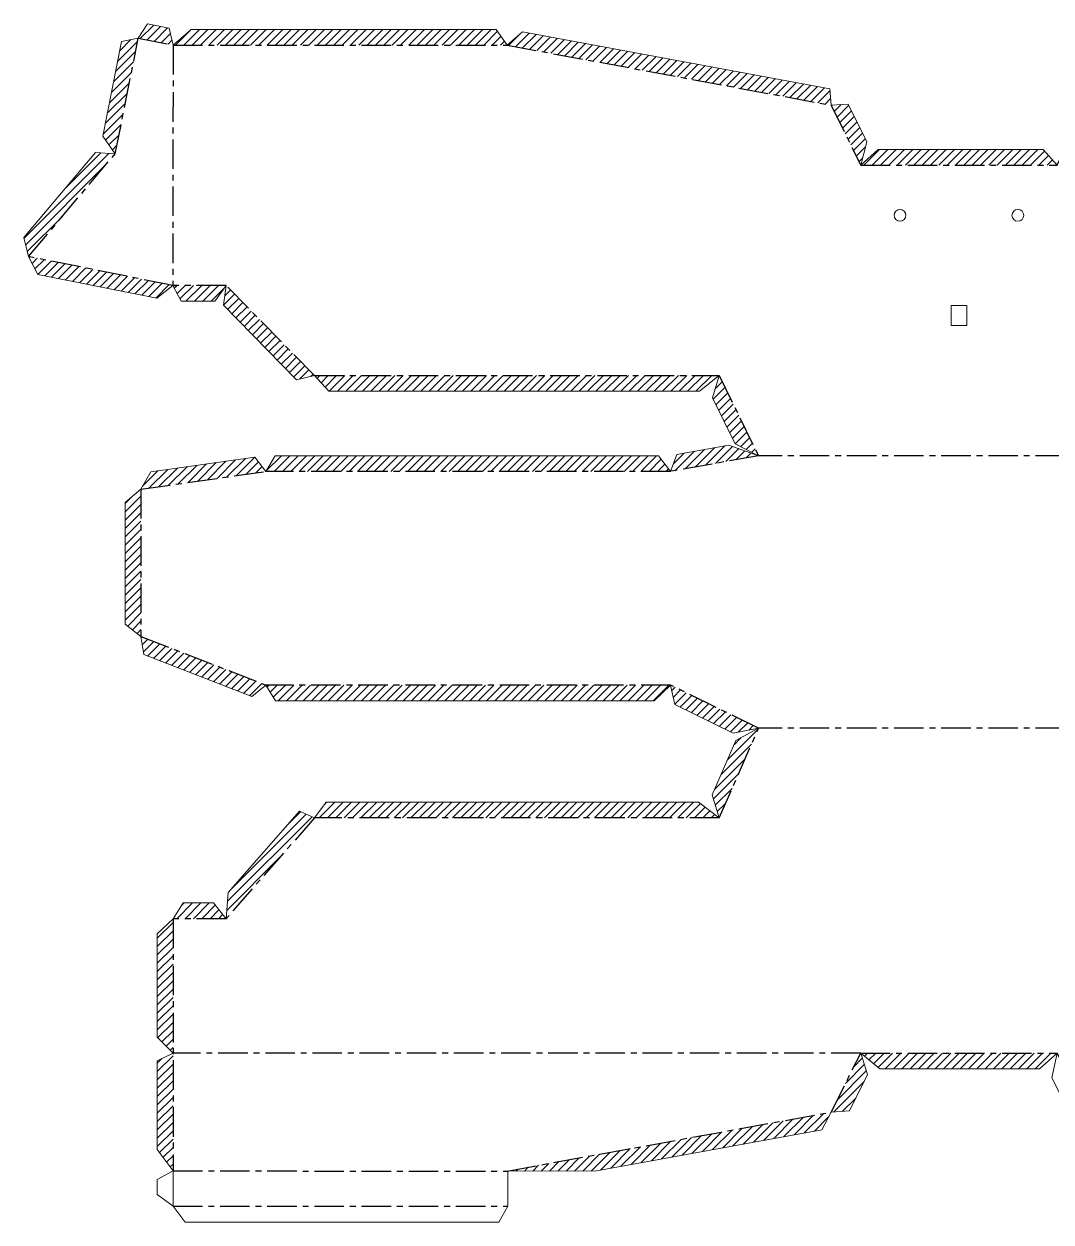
# Model space of a CAD drawing. Units: millimetres at full size, sheet at 1:300. Extents: x -1911260 to 408766, y -45196 to 976532.
# Drawn here: x -91664 to -39390, y 788836 to 849842 of the extents above; entities that cross this region are included whole.
import ezdxf

# ---------------------------------------------------------------- set-up
doc = ezdxf.new("R2010")
doc.units = ezdxf.units.MM
doc.header["$LTSCALE"] = 300
doc.linetypes.add('CHAIN1', pattern=[8, 5, -1, 1, -1])
doc.layers.add('0-4_谷折り', color=2, linetype='CHAIN1')
doc.layers.add('0-7_ハッチ', color=7, linetype='Continuous')
doc.layers.add('0-5_切り取り', color=4, linetype='Continuous', lineweight=5)

msp = doc.modelspace()

# ---------------------------------------------------------------- linework, layer by layer
at = {"layer": '0-4_谷折り'}
for p, q in [((-76878.4, 831935.8), (-56278.4, 831935.8)), ((-85713.4, 826155.8), (-79350.4, 827055.8)), ((-58750.4, 816180.8), (-79350.4, 816180.8)), ((-56278.4, 809416.8), (-54278.4, 813980.8)), ((-49078.4, 797436.3), (-84078.4, 797436.3)), ((-84078.4, 789636.3), (-67032.2, 789636.3))]:
    msp.add_line(p, q, dxfattribs=at)
msp.add_lwpolyline([(-85843.5, 849118.5), (-84078.4, 848765.8), (-84081.3, 836526.4), (-91430.8, 837997.7), (-87019.1, 843234.8)], close=True, dxfattribs=at)
for points in [[(-84078.4, 848765.8), (-67078.4, 848765.8), (-50578.4, 845705.8), (-49078.4, 842645.8)], [(-49078.4, 842645.8), (-39078.4, 842645.8), (-37578.4, 845705.8), (-21078.4, 848765.8)], [(-76878.4, 831935.8), (-81378.4, 836525.8), (-84081.3, 836526.4)], [(-20178.4, 836525.8), (-26928.4, 831935.8), (-31878.4, 831935.8), (-33878.4, 827855.8), (-54278.4, 827855.8)], [(-56278.4, 831935.8), (-54278.4, 827855.8), (-58750.4, 827055.8), (-79350.4, 827055.8)], [(-85713.4, 826155.8), (-85713.4, 818655.8), (-79350.4, 816180.8)], [(-16344.4, 818655.8), (-24456.4, 816180.8), (-29406.4, 816180.8), (-33878.4, 813980.8), (-54278.4, 813980.8), (-58750.4, 816180.8)], [(-56278.4, 809416.8), (-76878.4, 809416.8), (-81378.4, 804282.3), (-84078.4, 804282.3), (-84078.4, 791436.3), (-67078.4, 791433.3), (-50578.4, 794436.3), (-49078.4, 797436.3), (-39078.4, 797436.3), (-37578.4, 794436.3)]]:
    msp.add_lwpolyline(points, dxfattribs=at)
at = {"layer": '0-5_切り取り'}
for p, q in [((-86693.2, 848948.9), (-87655.9, 844131)), ((-87655.9, 844131), (-87019.1, 843234.8)), ((-88017.6, 843291.2), (-91664.1, 838962.5)), ((-87019.1, 843234.8), (-88017.6, 843291.2)), ((-91664.1, 838962.5), (-91430.8, 837997.7)), ((-58750.4, 816180.8), (-58529.6, 815180.6)), ((-58529.6, 815180.6), (-55566.4, 813722.9)), ((-77645.9, 809754.7), (-81271, 805618.6)), ((-77645.9, 809754.7), (-76878.4, 809416.8)), ((-81271, 805618.6), (-81378.4, 804282.3)), ((-84078.4, 797436.3), (-84878.4, 797051.3)), ((-49078.4, 797436.3), (-48731.3, 796341.5)), ((-84878.4, 797051.3), (-84878.4, 792531)), ((-84078.4, 791436.3), (-84878.4, 792531)), ((-84078.4, 789636.3), (-84078.4, 791436.3)), ((-67032.2, 791433.3), (-67032.2, 789636.3))]:
    msp.add_line(p, q, dxfattribs=at)
for points in [[(-86693.2, 848948.9), (-85843.5, 849118.5), (-85380, 849841.7), (-84276.2, 849621.1), (-84078.4, 848765.8), (-83151.3, 849565.8), (-67622.8, 849565.8), (-67078.4, 848765.8), (-66297.4, 849434.6), (-50647.3, 846532.2), (-50578.4, 845705.8), (-49716, 845764.2), (-48769.4, 843833.1), (-49078.4, 842645.8), (-48181.9, 843445.8), (-39790.5, 843445.8)], [(-39790.5, 843445.8), (-39078.4, 842645.8), (-39095.2, 842713.1)], [(-91430.8, 837997.7), (-90963.5, 837088.5), (-84908.5, 835878.6), (-84081.3, 836529.2)], [(-81378.4, 836525.8), (-81956, 835725.9), (-83667.9, 835726.3), (-84081.3, 836529.2)], [(-81378.4, 836525.8), (-81512.2, 835519.5), (-77792.7, 831725.7)], [(-79350.4, 816180.8), (-80065.6, 815600.6), (-85559.6, 817737.6), (-85713.4, 818655.8), (-86513.4, 819283.4), (-86513.4, 825471.4), (-85713.4, 826155.8), (-85207.1, 827035.3), (-79915.6, 827783.8), (-79350.4, 827055.8), (-78875.1, 827855.8), (-59363.2, 827855.8), (-58750.4, 827055.8), (-58438.2, 827924.3), (-55786, 828398.8), (-54278.4, 827855.8), (-55463.7, 828456.4), (-56618.1, 830811.2), (-56278.4, 831935.8), (-57284.2, 831135.8), (-76139.2, 831135.8), (-76878.4, 831935.8), (-77792.7, 831725.7)], [(-58750.4, 816180.8), (-59582.2, 815380.8), (-78865.9, 815380.8), (-79350.4, 816180.8)], [(-76878.4, 809416.8), (-76278.3, 810216.8), (-57331.9, 810216.8), (-56278.4, 809416.8), (-56639.5, 810585.8), (-55427.3, 813352.1), (-54278.4, 813980.8), (-55566.4, 813722.9)], [(-84078.4, 797436.3), (-84878.4, 798247), (-84878.4, 803514), (-84078.4, 804282.3), (-83567.6, 805082.3), (-82022.4, 805082.3), (-81378.4, 804282.3)], [(-49078.4, 797436.3), (-48107.4, 796636.3), (-39970.3, 796636.3), (-39078.4, 797436.3), (-39344.2, 796179.1), (-38474.8, 794440.3), (-37578.4, 794436.3), (-37274.1, 793567.8), (-26490.9, 791607.3)], [(-67032.2, 791441.7), (-62610.5, 791433.3), (-51057.6, 793535.9), (-50578.4, 794436.3), (-49651.4, 794501.3), (-48731.3, 796341.5)], [(-84078.4, 791436.3), (-84878.4, 791008.6), (-84878.4, 790243.8), (-84078.4, 789636.3), (-83453.4, 788836.3), (-67489.2, 788836.3), (-67032.2, 789636.3)]]:
    msp.add_lwpolyline(points, dxfattribs=at)
msp.add_lwpolyline([(-44478.4, 835505.8), (-44478.4, 834485.8), (-43678.4, 834485.8), (-43678.4, 835505.8)], close=True, dxfattribs=at)
for centre in [(-47078.4, 840095.8), (-41078.4, 840095.8)]:
    msp.add_circle(centre, 300, dxfattribs=at)
at = {"layer": '0-7_ハッチ'}
for p, q in [((-85743, 849098.4), (-85063, 849778.4)), ((-85389.4, 849027.7), (-84709.4, 849707.7)), ((-85035.8, 848957.1), (-84355.8, 849637)), ((-84682.2, 848886.4), (-84214.5, 849354.1)), ((-83954.3, 848765.8), (-83173.4, 849546.7)), ((-83530, 848765.8), (-82730, 849565.8)), ((-83105.8, 848765.8), (-82305.8, 849565.8)), ((-82681.5, 848765.8), (-81881.5, 849565.8)), ((-82257.2, 848765.8), (-81457.2, 849565.8)), ((-81833, 848765.8), (-81033, 849565.8)), ((-81408.7, 848765.8), (-80608.7, 849565.8)), ((-80984.4, 848765.8), (-80184.4, 849565.8)), ((-80560.2, 848765.8), (-79760.2, 849565.8)), ((-80135.9, 848765.8), (-79335.9, 849565.8)), ((-79711.6, 848765.8), (-78911.6, 849565.8)), ((-79287.4, 848765.8), (-78487.4, 849565.8)), ((-78863.1, 848765.8), (-78063.1, 849565.8)), ((-78438.9, 848765.8), (-77638.9, 849565.8)), ((-78014.6, 848765.8), (-77214.6, 849565.8)), ((-77590.3, 848765.8), (-76790.3, 849565.8)), ((-77166.1, 848765.8), (-76366.1, 849565.8)), ((-76741.8, 848765.8), (-75941.8, 849565.8)), ((-76317.5, 848765.8), (-75517.5, 849565.8)), ((-75893.3, 848765.8), (-75093.3, 849565.8)), ((-75469, 848765.8), (-74669, 849565.8)), ((-75044.7, 848765.8), (-74244.7, 849565.8)), ((-74620.5, 848765.8), (-73820.5, 849565.8)), ((-74196.2, 848765.8), (-73396.2, 849565.8)), ((-73772, 848765.8), (-72972, 849565.8)), ((-73347.7, 848765.8), (-72547.7, 849565.8)), ((-72923.4, 848765.8), (-72123.4, 849565.8)), ((-72499.2, 848765.8), (-71699.2, 849565.8)), ((-72074.9, 848765.8), (-71274.9, 849565.8)), ((-71650.6, 848765.8), (-70850.6, 849565.8)), ((-71226.4, 848765.8), (-70426.4, 849565.8)), ((-70802.1, 848765.8), (-70002.1, 849565.8)), ((-70377.8, 848765.8), (-69577.8, 849565.8)), ((-69953.6, 848765.8), (-69153.6, 849565.8)), ((-69529.3, 848765.8), (-68729.3, 849565.8)), ((-69105, 848765.8), (-68305, 849565.8)), ((-68680.8, 848765.8), (-67880.8, 849565.8)), ((-68256.5, 848765.8), (-67555.5, 849466.8)), ((-67832.3, 848765.8), (-67383.7, 849214.4)), ((-66998.5, 848751), (-66419.5, 849330)), ((-66640.6, 848684.6), (-65954.3, 849371)), ((-66282.7, 848618.2), (-65596.4, 849304.6)), ((-65924.9, 848551.9), (-65238.5, 849238.2)), ((-86893.1, 847948.3), (-85873.6, 848967.8)), ((-86787.2, 848478.5), (-86222.9, 849042.7)), ((-84328.6, 848815.8), (-84134.8, 849009.6)), ((-67408, 848765.8), (-67211.8, 848961.9)), ((-65567, 848485.5), (-64880.6, 849171.8)), ((-65209.1, 848419.1), (-64522.7, 849105.5)), ((-64851.2, 848352.7), (-64164.8, 849039.1)), ((-64493.3, 848286.4), (-63806.9, 848972.7)), ((-64135.4, 848220), (-63449, 848906.3)), ((-63777.5, 848153.6), (-63091.2, 848840)), ((-63419.6, 848087.2), (-62733.3, 848773.6)), ((-63061.7, 848020.9), (-62375.4, 848707.2)), ((-62703.8, 847954.5), (-62017.5, 848640.9)), ((-86999, 847418.1), (-85979.5, 848437.6)), ((-62345.9, 847888.1), (-61659.6, 848574.5)), ((-61988, 847821.8), (-61301.7, 848508.1)), ((-61630.2, 847755.4), (-60943.8, 848441.7)), ((-61272.3, 847689), (-60585.9, 848375.4)), ((-60914.4, 847622.6), (-60228, 848309)), ((-60556.5, 847556.3), (-59870.1, 848242.6)), ((-60198.6, 847489.9), (-59512.2, 848176.2)), ((-59840.7, 847423.5), (-59154.3, 848109.9)), ((-59482.8, 847357.1), (-58796.5, 848043.5)), ((-59124.9, 847290.8), (-58438.6, 847977.1)), ((-87210.9, 846357.7), (-86191.4, 847377.2)), ((-87105, 846887.9), (-86085.5, 847907.4)), ((-58767, 847224.4), (-58080.7, 847910.8)), ((-58409.1, 847158), (-57722.8, 847844.4)), ((-58051.2, 847091.7), (-57364.9, 847778)), ((-57693.4, 847025.3), (-57007, 847711.6)), ((-57335.5, 846958.9), (-56649.1, 847645.3)), ((-56977.6, 846892.5), (-56291.2, 847578.9)), ((-56619.7, 846826.2), (-55933.3, 847512.5)), ((-56261.8, 846759.8), (-55575.4, 847446.1)), ((-55903.9, 846693.4), (-55217.5, 847379.8)), ((-87316.9, 845827.4), (-86297.3, 846847)), ((-55546, 846627.1), (-54859.6, 847313.4)), ((-55188.1, 846560.7), (-54501.8, 847247)), ((-54830.2, 846494.3), (-54143.9, 847180.7)), ((-54472.3, 846427.9), (-53786, 847114.3)), ((-54114.4, 846361.6), (-53428.1, 847047.9)), ((-53756.5, 846295.2), (-53070.2, 846981.5)), ((-53398.7, 846228.8), (-52712.3, 846915.2)), ((-53040.8, 846162.4), (-52354.4, 846848.8)), ((-52682.9, 846096.1), (-51996.5, 846782.4)), ((-87422.8, 845297.2), (-86403.3, 846316.8)), ((-52325, 846029.7), (-51638.6, 846716.1)), ((-51967.1, 845963.3), (-51280.7, 846649.7)), ((-51609.2, 845897), (-50922.8, 846583.3)), ((-51251.3, 845830.6), (-50639.8, 846442.1)), ((-87528.8, 844767), (-86509.2, 845786.6)), ((-50893.4, 845764.2), (-50607.1, 846050.5)), ((-50561.7, 845671.7), (-50523.9, 845709.5)), ((-50422.1, 845387), (-50068.8, 845740.3)), ((-50282.5, 845102.3), (-49684.7, 845700.2)), ((-87634.7, 844236.8), (-86615.2, 845256.3)), ((-50143, 844817.6), (-49545.1, 845415.5)), ((-50003.4, 844532.9), (-49405.5, 845130.8)), ((-87514.8, 843932.4), (-86721.1, 844726.1)), ((-49863.8, 844248.2), (-49266, 844846.1)), ((-49724.3, 843963.5), (-49126.4, 844561.4)), ((-87338.6, 843684.4), (-86827.1, 844195.9)), ((-49584.7, 843678.8), (-48986.9, 844276.7)), ((-49445.2, 843394.1), (-48847.3, 843991.9)), ((-91658.7, 838940.1), (-87345.5, 843253.2)), ((-89545.5, 841477.5), (-87747.1, 843275.9)), ((-87162.4, 843436.4), (-86933, 843665.7)), ((-49305.6, 843109.4), (-48835.4, 843579.6)), ((-48920.7, 842645.8), (-48120.7, 843445.8)), ((-48496.4, 842645.8), (-47696.4, 843445.8)), ((-48072.1, 842645.8), (-47272.1, 843445.8)), ((-47647.9, 842645.8), (-46847.9, 843445.8)), ((-47223.6, 842645.8), (-46423.6, 843445.8)), ((-46799.4, 842645.8), (-45999.4, 843445.8)), ((-46375.1, 842645.8), (-45575.1, 843445.8)), ((-45950.8, 842645.8), (-45150.8, 843445.8)), ((-45526.6, 842645.8), (-44726.6, 843445.8)), ((-45102.3, 842645.8), (-44302.3, 843445.8)), ((-44678, 842645.8), (-43878, 843445.8)), ((-44253.8, 842645.8), (-43453.8, 843445.8)), ((-43829.5, 842645.8), (-43029.5, 843445.8)), ((-43405.2, 842645.8), (-42605.2, 843445.8)), ((-42981, 842645.8), (-42181, 843445.8)), ((-42556.7, 842645.8), (-41756.7, 843445.8)), ((-42132.4, 842645.8), (-41332.4, 843445.8)), ((-41708.2, 842645.8), (-40908.2, 843445.8)), ((-41283.9, 842645.8), (-40483.9, 843445.8)), ((-40859.7, 842645.8), (-40059.7, 843445.8)), ((-40435.4, 842645.8), (-39717.4, 843363.7)), ((-40011.1, 842645.8), (-39517.6, 843139.3)), ((-91576.1, 838598.4), (-87443.8, 842730.7)), ((-49166, 842824.7), (-48984.6, 843006.1)), ((-39586.9, 842645.8), (-39317.8, 842914.8)), ((-91493.5, 838256.7), (-89711.6, 840038.7)), ((-91396, 837929.9), (-91345.3, 837980.6)), ((-91252, 837649.7), (-90991.7, 837910)), ((-91107.9, 837369.5), (-90638.1, 837839.3)), ((-90963.9, 837089.2), (-90284.5, 837768.7)), ((-90610.8, 837018.1), (-89930.9, 837698)), ((-90257.2, 836947.4), (-89577.3, 837627.3)), ((-89903.6, 836876.7), (-89223.7, 837556.7)), ((-89550, 836806.1), (-88870.1, 837486)), ((-89196.4, 836735.4), (-88516.5, 837415.4)), ((-88842.8, 836664.8), (-88162.9, 837344.7)), ((-88489.2, 836594.1), (-87809.3, 837274.1)), ((-88135.6, 836523.5), (-87455.6, 837203.4)), ((-87782, 836452.8), (-87102, 837132.7)), ((-87428.4, 836382.1), (-86748.4, 837062.1)), ((-87074.8, 836311.5), (-86394.8, 836991.4)), ((-86721.2, 836240.8), (-86041.2, 836920.8)), ((-86367.6, 836170.2), (-85687.6, 836850.1)), ((-86014, 836099.5), (-85334, 836779.5)), ((-85660.3, 836028.9), (-84980.4, 836708.8)), ((-85306.7, 835958.2), (-84626.8, 836638.1)), ((-84953.1, 835887.5), (-84273.2, 836567.5)), ((-84015.4, 836401), (-83887.5, 836528.9)), ((-83871.2, 836121), (-83463.8, 836528.4)), ((-83726.9, 835840.9), (-83040, 836527.9)), ((-83417.4, 835726.2), (-82616.3, 836527.3)), ((-82993.2, 835726.1), (-82192.6, 836526.8)), ((-82569, 835726), (-81768.8, 836526.3)), ((-82144.9, 835725.9), (-81464.9, 836405.9)), ((-81383.5, 836487.4), (-81361.9, 836509)), ((-81507.5, 835514.8), (-80941.8, 836080.5)), ((-81448.5, 835998), (-81151.8, 836294.7)), ((-81297.5, 835300.5), (-80731.8, 835866.3)), ((-81087.5, 835086.3), (-80521.7, 835652)), ((-80877.4, 834872.1), (-80311.7, 835437.8)), ((-80667.4, 834657.9), (-80101.7, 835223.6)), ((-80457.4, 834443.6), (-79891.6, 835009.3)), ((-80247.3, 834229.4), (-79681.6, 834795.1)), ((-80037.3, 834015.2), (-79471.6, 834580.9)), ((-79827.3, 833800.9), (-79261.5, 834366.6)), ((-79617.2, 833586.7), (-79051.5, 834152.4)), ((-79407.2, 833372.5), (-78841.5, 833938.2)), ((-79197.2, 833158.2), (-78631.5, 833723.9)), ((-78987.1, 832944), (-78421.4, 833509.7)), ((-78777.1, 832729.8), (-78211.4, 833295.5)), ((-78567.1, 832515.5), (-78001.4, 833081.2)), ((-78357, 832301.3), (-77791.3, 832867)), ((-78147, 832087.1), (-77581.3, 832652.8)), ((-77937, 831872.8), (-77371.3, 832438.5)), ((-77620.2, 831765.3), (-77161.2, 832224.3)), ((-77069.4, 831891.9), (-76951.2, 832010.1)), ((-76745.3, 831791.7), (-76601.2, 831935.8)), ((-76541.5, 831571.2), (-76177, 831935.8)), ((-76337.8, 831350.7), (-75752.7, 831935.8)), ((-76128.4, 831135.8), (-75328.4, 831935.8)), ((-75704.2, 831135.8), (-74904.2, 831935.8)), ((-75279.9, 831135.8), (-74479.9, 831935.8)), ((-74855.7, 831135.8), (-74055.7, 831935.8)), ((-74431.4, 831135.8), (-73631.4, 831935.8)), ((-74007.1, 831135.8), (-73207.1, 831935.8)), ((-73582.9, 831135.8), (-72782.9, 831935.8)), ((-73158.6, 831135.8), (-72358.6, 831935.8)), ((-72734.3, 831135.8), (-71934.3, 831935.8)), ((-72310.1, 831135.8), (-71510.1, 831935.8)), ((-71885.8, 831135.8), (-71085.8, 831935.8)), ((-71461.5, 831135.8), (-70661.5, 831935.8)), ((-71037.3, 831135.8), (-70237.3, 831935.8)), ((-70613, 831135.8), (-69813, 831935.8)), ((-70188.7, 831135.8), (-69388.7, 831935.8)), ((-69764.5, 831135.8), (-68964.5, 831935.8)), ((-69340.2, 831135.8), (-68540.2, 831935.8)), ((-68916, 831135.8), (-68116, 831935.8)), ((-68491.7, 831135.8), (-67691.7, 831935.8)), ((-68067.4, 831135.8), (-67267.4, 831935.8)), ((-67643.2, 831135.8), (-66843.2, 831935.8)), ((-67218.9, 831135.8), (-66418.9, 831935.8)), ((-66794.6, 831135.8), (-65994.6, 831935.8)), ((-66370.4, 831135.8), (-65570.4, 831935.8)), ((-65946.1, 831135.8), (-65146.1, 831935.8)), ((-65521.8, 831135.8), (-64721.8, 831935.8)), ((-65097.6, 831135.8), (-64297.6, 831935.8)), ((-64673.3, 831135.8), (-63873.3, 831935.8)), ((-64249.1, 831135.8), (-63449.1, 831935.8)), ((-63824.8, 831135.8), (-63024.8, 831935.8)), ((-63400.5, 831135.8), (-62600.5, 831935.8)), ((-62976.3, 831135.8), (-62176.3, 831935.8)), ((-62552, 831135.8), (-61752, 831935.8)), ((-62127.7, 831135.8), (-61327.7, 831935.8)), ((-61703.5, 831135.8), (-60903.5, 831935.8)), ((-61279.2, 831135.8), (-60479.2, 831935.8)), ((-60854.9, 831135.8), (-60054.9, 831935.8)), ((-60430.7, 831135.8), (-59630.7, 831935.8)), ((-60006.4, 831135.8), (-59206.4, 831935.8)), ((-59582.1, 831135.8), (-58782.1, 831935.8)), ((-59157.9, 831135.8), (-58357.9, 831935.8)), ((-58733.6, 831135.8), (-57933.6, 831935.8)), ((-58309.4, 831135.8), (-57509.4, 831935.8)), ((-57885.1, 831135.8), (-57085.1, 831935.8)), ((-57460.8, 831135.8), (-56660.8, 831935.8)), ((-56480.1, 831268), (-56125, 831623)), ((-56296.4, 831875.9), (-56264.6, 831907.7)), ((-56583.4, 830740.5), (-55985.5, 831338.3)), ((-56443.8, 830455.7), (-55845.9, 831053.6)), ((-56304.2, 830171), (-55706.4, 830768.9)), ((-56164.7, 829886.3), (-55566.8, 830484.2)), ((-56025.1, 829601.6), (-55427.2, 830199.5)), ((-55885.6, 829316.9), (-55287.7, 829914.8)), ((-55746, 829032.2), (-55148.1, 829630.1)), ((-55606.4, 828747.5), (-55008.6, 829345.4)), ((-55466.9, 828462.8), (-54869, 829060.7)), ((-55188.5, 828317), (-54729.4, 828776)), ((-54906.9, 828174.3), (-54589.9, 828491.3)), ((-79336.4, 827079.3), (-78559.9, 827855.8)), ((-78935.7, 827055.8), (-78135.7, 827855.8)), ((-78511.4, 827055.8), (-77711.4, 827855.8)), ((-78087.1, 827055.8), (-77287.1, 827855.8)), ((-77662.9, 827055.8), (-76862.9, 827855.8)), ((-77238.6, 827055.8), (-76438.6, 827855.8)), ((-76814.3, 827055.8), (-76014.3, 827855.8)), ((-76390.1, 827055.8), (-75590.1, 827855.8)), ((-75965.8, 827055.8), (-75165.8, 827855.8)), ((-75541.5, 827055.8), (-74741.5, 827855.8)), ((-75117.3, 827055.8), (-74317.3, 827855.8)), ((-74693, 827055.8), (-73893, 827855.8)), ((-74268.7, 827055.8), (-73468.7, 827855.8)), ((-73844.5, 827055.8), (-73044.5, 827855.8)), ((-73420.2, 827055.8), (-72620.2, 827855.8)), ((-72996, 827055.8), (-72196, 827855.8)), ((-72571.7, 827055.8), (-71771.7, 827855.8)), ((-72147.4, 827055.8), (-71347.4, 827855.8)), ((-71723.2, 827055.8), (-70923.2, 827855.8)), ((-71298.9, 827055.8), (-70498.9, 827855.8)), ((-70874.6, 827055.8), (-70074.6, 827855.8)), ((-70450.4, 827055.8), (-69650.4, 827855.8)), ((-70026.1, 827055.8), (-69226.1, 827855.8)), ((-69601.8, 827055.8), (-68801.8, 827855.8)), ((-69177.6, 827055.8), (-68377.6, 827855.8)), ((-68753.3, 827055.8), (-67953.3, 827855.8)), ((-68329.1, 827055.8), (-67529.1, 827855.8)), ((-67904.8, 827055.8), (-67104.8, 827855.8)), ((-67480.5, 827055.8), (-66680.5, 827855.8)), ((-67056.3, 827055.8), (-66256.3, 827855.8)), ((-66632, 827055.8), (-65832, 827855.8)), ((-66207.7, 827055.8), (-65407.7, 827855.8)), ((-65783.5, 827055.8), (-64983.5, 827855.8)), ((-65359.2, 827055.8), (-64559.2, 827855.8)), ((-64934.9, 827055.8), (-64134.9, 827855.8)), ((-64510.7, 827055.8), (-63710.7, 827855.8)), ((-64086.4, 827055.8), (-63286.4, 827855.8)), ((-63662.1, 827055.8), (-62862.1, 827855.8)), ((-63237.9, 827055.8), (-62437.9, 827855.8)), ((-62813.6, 827055.8), (-62013.6, 827855.8)), ((-62389.4, 827055.8), (-61589.4, 827855.8)), ((-61965.1, 827055.8), (-61165.1, 827855.8)), ((-61540.8, 827055.8), (-60740.8, 827855.8)), ((-61116.6, 827055.8), (-60316.6, 827855.8)), ((-60692.3, 827055.8), (-59892.3, 827855.8)), ((-60268, 827055.8), (-59468, 827855.8)), ((-58612.9, 827438.1), (-58058.8, 827992.2)), ((-58531.9, 827094.9), (-57542.1, 828084.6)), ((-58015.2, 827187.3), (-57025.4, 828177)), ((-57498.5, 827279.7), (-56508.7, 828269.5)), ((-56981.8, 827372.2), (-55992, 828361.9)), ((-56465.1, 827464.6), (-55598.5, 828331.2)), ((-55948.4, 827557), (-55286.5, 828218.9)), ((-55431.7, 827649.5), (-54974.6, 828106.6)), ((-54915, 827741.9), (-54662.7, 827994.2)), ((-54625.3, 828031.6), (-54450.3, 828206.6)), ((-54398.3, 827834.3), (-54350.8, 827881.9)), ((-54343.7, 827888.9), (-54310.8, 827921.9)), ((-84303.1, 826355.2), (-83362, 827296.3)), ((-83808.9, 826425.1), (-82867.9, 827366.2)), ((-83314.8, 826495), (-82373.7, 827436.1)), ((-82820.6, 826564.9), (-81879.5, 827506)), ((-82326.4, 826634.8), (-81385.4, 827575.9)), ((-81832.3, 826704.7), (-80891.2, 827645.8)), ((-81338.1, 826774.6), (-80397.1, 827715.7)), ((-80844, 826844.5), (-79910.8, 827777.6)), ((-80349.8, 826914.4), (-79725.4, 827538.8)), ((-79855.7, 826984.3), (-79540, 827300)), ((-59843.8, 827055.8), (-59224.6, 827674.9)), ((-59419.5, 827055.8), (-59040.6, 827434.7)), ((-85629.3, 826301.8), (-84844.5, 827086.6)), ((-85291.4, 826215.5), (-84350.3, 827156.5)), ((-84797.2, 826285.4), (-83856.2, 827226.4)), ((-79361.5, 827054.2), (-79354.5, 827061.2)), ((-58995.2, 827055.8), (-58856.6, 827194.4)), ((-86513.4, 824993.5), (-85713.4, 825793.5)), ((-86513.4, 825417.8), (-86142.3, 825788.8)), ((-86513.4, 824569.2), (-85713.4, 825369.2)), ((-86513.4, 824145), (-85713.4, 824945)), ((-86513.4, 823720.7), (-85713.4, 824520.7)), ((-86513.4, 823296.5), (-85713.4, 824096.5)), ((-86513.4, 822872.2), (-85713.4, 823672.2)), ((-86513.4, 822447.9), (-85713.4, 823247.9)), ((-86513.4, 822023.7), (-85713.4, 822823.7)), ((-86513.4, 821599.4), (-85713.4, 822399.4)), ((-86513.4, 821175.1), (-85713.4, 821975.1)), ((-86513.4, 820750.9), (-85713.4, 821550.9)), ((-86513.4, 820326.6), (-85713.4, 821126.6)), ((-86513.4, 819902.3), (-85713.4, 820702.3)), ((-86513.4, 819478.1), (-85713.4, 820278.1)), ((-86384.7, 819182.5), (-85713.4, 819853.8)), ((-86146.9, 818996), (-85713.4, 819429.5)), ((-85909.2, 818809.4), (-85713.4, 819005.3)), ((-85702.6, 818591.7), (-85659.5, 818634.8)), ((-85641.8, 818228.3), (-85354.1, 818516)), ((-85580.9, 817864.9), (-85048.6, 818397.2)), ((-85361.2, 817660.4), (-84743.2, 818278.4)), ((-85055.7, 817541.6), (-84437.7, 818159.6)), ((-84750.3, 817422.8), (-84132.3, 818040.8)), ((-84444.8, 817304), (-83826.8, 817922)), ((-84139.4, 817185.2), (-83521.4, 817803.2)), ((-83833.9, 817066.3), (-83215.9, 817684.4)), ((-83528.5, 816947.5), (-82910.5, 817565.5)), ((-83223, 816828.7), (-82605, 817446.7)), ((-82917.6, 816709.9), (-82299.5, 817327.9)), ((-82612.1, 816591.1), (-81994.1, 817209.1)), ((-82306.6, 816472.3), (-81688.6, 817090.3)), ((-82001.2, 816353.5), (-81383.2, 816971.5)), ((-81695.7, 816234.7), (-81077.7, 816852.7)), ((-81390.3, 816115.9), (-80772.3, 816733.9)), ((-81084.8, 815997), (-80466.8, 816615.1)), ((-80779.4, 815878.2), (-80161.4, 816496.2)), ((-80473.9, 815759.4), (-79855.9, 816377.4)), ((-80168.5, 815640.6), (-79550.5, 816258.6)), ((-79295.2, 816089.7), (-79204.1, 816180.8)), ((-79135.2, 815825.4), (-78779.8, 816180.8)), ((-78975.2, 815561.1), (-78355.5, 816180.8)), ((-78731.3, 815380.8), (-77931.3, 816180.8)), ((-78307, 815380.8), (-77507, 816180.8)), ((-77882.7, 815380.8), (-77082.7, 816180.8)), ((-77458.5, 815380.8), (-76658.5, 816180.8)), ((-77034.2, 815380.8), (-76234.2, 816180.8)), ((-76609.9, 815380.8), (-75809.9, 816180.8)), ((-76185.7, 815380.8), (-75385.7, 816180.8)), ((-75761.4, 815380.8), (-74961.4, 816180.8)), ((-75337.1, 815380.8), (-74537.1, 816180.8)), ((-74912.9, 815380.8), (-74112.9, 816180.8)), ((-74488.6, 815380.8), (-73688.6, 816180.8)), ((-74064.4, 815380.8), (-73264.4, 816180.8)), ((-73640.1, 815380.8), (-72840.1, 816180.8)), ((-73215.8, 815380.8), (-72415.8, 816180.8)), ((-72791.6, 815380.8), (-71991.6, 816180.8)), ((-72367.3, 815380.8), (-71567.3, 816180.8)), ((-71943, 815380.8), (-71143, 816180.8)), ((-71518.8, 815380.8), (-70718.8, 816180.8)), ((-71094.5, 815380.8), (-70294.5, 816180.8)), ((-70670.2, 815380.8), (-69870.2, 816180.8)), ((-70246, 815380.8), (-69446, 816180.8)), ((-69821.7, 815380.8), (-69021.7, 816180.8)), ((-69397.4, 815380.8), (-68597.4, 816180.8)), ((-68973.2, 815380.8), (-68173.2, 816180.8)), ((-68548.9, 815380.8), (-67748.9, 816180.8)), ((-68124.7, 815380.8), (-67324.7, 816180.8)), ((-67700.4, 815380.8), (-66900.4, 816180.8)), ((-67276.1, 815380.8), (-66476.1, 816180.8)), ((-66851.9, 815380.8), (-66051.9, 816180.8)), ((-66427.6, 815380.8), (-65627.6, 816180.8)), ((-66003.3, 815380.8), (-65203.3, 816180.8)), ((-65579.1, 815380.8), (-64779.1, 816180.8)), ((-65154.8, 815380.8), (-64354.8, 816180.8)), ((-64730.5, 815380.8), (-63930.5, 816180.8)), ((-64306.3, 815380.8), (-63506.3, 816180.8)), ((-63882, 815380.8), (-63082, 816180.8)), ((-63457.8, 815380.8), (-62657.8, 816180.8)), ((-63033.5, 815380.8), (-62233.5, 816180.8)), ((-62609.2, 815380.8), (-61809.2, 816180.8)), ((-62185, 815380.8), (-61385, 816180.8)), ((-61760.7, 815380.8), (-60960.7, 816180.8)), ((-61336.4, 815380.8), (-60536.4, 816180.8)), ((-60912.2, 815380.8), (-60112.2, 816180.8)), ((-60487.9, 815380.8), (-59687.9, 816180.8)), ((-60063.6, 815380.8), (-59263.6, 816180.8)), ((-59639.4, 815380.8), (-58839.4, 816180.8)), ((-58689.7, 815906.2), (-58525.7, 816070.2)), ((-58613, 815558.6), (-58241.3, 815930.3)), ((-58536.3, 815211.1), (-57956.9, 815790.4)), ((-58270.1, 815053), (-57672.5, 815650.6)), ((-57985.8, 814913.1), (-57388.2, 815510.7)), ((-57701.4, 814773.2), (-57103.8, 815370.8)), ((-57417, 814633.3), (-56819.4, 815230.9)), ((-57132.7, 814493.4), (-56535.1, 815091)), ((-56848.3, 814353.5), (-56250.7, 814951.1)), ((-56563.9, 814213.6), (-55966.3, 814811.2)), ((-56279.5, 814073.7), (-55682, 814671.3)), ((-55995.2, 813933.8), (-55397.6, 814531.4)), ((-55854.3, 812377.6), (-54299.6, 813932.4)), ((-55710.8, 813793.9), (-55113.2, 814391.5)), ((-55305.3, 813775.2), (-54828.9, 814251.6)), ((-54774.8, 813881.4), (-54544.5, 814111.7)), ((-55523.4, 813132.8), (-55155.3, 813500.9)), ((-56185.3, 811622.4), (-54630.5, 813177.2)), ((-56516.2, 810867.2), (-54961.5, 812421.9)), ((-56576.7, 810382.5), (-55292.4, 811666.7)), ((-56476.5, 810058.3), (-55623.3, 810911.5)), ((-76634.2, 809416.8), (-75834.2, 810216.8)), ((-76337.8, 810137.5), (-76258.5, 810216.8)), ((-76210, 809416.8), (-75410, 810216.8)), ((-75785.7, 809416.8), (-74985.7, 810216.8)), ((-75361.4, 809416.8), (-74561.4, 810216.8)), ((-74937.2, 809416.8), (-74137.2, 810216.8)), ((-74512.9, 809416.8), (-73712.9, 810216.8)), ((-74088.7, 809416.8), (-73288.7, 810216.8)), ((-73664.4, 809416.8), (-72864.4, 810216.8)), ((-73240.1, 809416.8), (-72440.1, 810216.8)), ((-72815.9, 809416.8), (-72015.9, 810216.8)), ((-72391.6, 809416.8), (-71591.6, 810216.8)), ((-71967.3, 809416.8), (-71167.3, 810216.8)), ((-71543.1, 809416.8), (-70743.1, 810216.8)), ((-71118.8, 809416.8), (-70318.8, 810216.8)), ((-70694.5, 809416.8), (-69894.5, 810216.8)), ((-70270.3, 809416.8), (-69470.3, 810216.8)), ((-69846, 809416.8), (-69046, 810216.8)), ((-69421.8, 809416.8), (-68621.8, 810216.8)), ((-68997.5, 809416.8), (-68197.5, 810216.8)), ((-68573.2, 809416.8), (-67773.2, 810216.8)), ((-68149, 809416.8), (-67349, 810216.8)), ((-67724.7, 809416.8), (-66924.7, 810216.8)), ((-67300.4, 809416.8), (-66500.4, 810216.8)), ((-66876.2, 809416.8), (-66076.2, 810216.8)), ((-66451.9, 809416.8), (-65651.9, 810216.8)), ((-66027.6, 809416.8), (-65227.6, 810216.8)), ((-65603.4, 809416.8), (-64803.4, 810216.8)), ((-65179.1, 809416.8), (-64379.1, 810216.8)), ((-64754.8, 809416.8), (-63954.8, 810216.8)), ((-64330.6, 809416.8), (-63530.6, 810216.8)), ((-63906.3, 809416.8), (-63106.3, 810216.8)), ((-63482.1, 809416.8), (-62682.1, 810216.8)), ((-63057.8, 809416.8), (-62257.8, 810216.8)), ((-62633.5, 809416.8), (-61833.5, 810216.8)), ((-62209.3, 809416.8), (-61409.3, 810216.8)), ((-61785, 809416.8), (-60985, 810216.8)), ((-61360.7, 809416.8), (-60560.7, 810216.8)), ((-60936.5, 809416.8), (-60136.5, 810216.8)), ((-60512.2, 809416.8), (-59712.2, 810216.8)), ((-60087.9, 809416.8), (-59287.9, 810216.8)), ((-59663.7, 809416.8), (-58863.7, 810216.8)), ((-59239.4, 809416.8), (-58439.4, 810216.8)), ((-58815.1, 809416.8), (-58015.1, 810216.8)), ((-58390.9, 809416.8), (-57590.9, 810216.8)), ((-56376.4, 809734.2), (-55954.3, 810156.3)), ((-81199.9, 805699.6), (-77298, 809601.5)), ((-78190.9, 809132.9), (-77592.6, 809731.2)), ((-57966.6, 809416.8), (-57237.9, 810145.5)), ((-57542.4, 809416.8), (-56996.8, 809962.3)), ((-57118.1, 809416.8), (-56755.7, 809779.2)), ((-56693.8, 809416.8), (-56514.5, 809596.1)), ((-81307.2, 805168.1), (-77003.4, 809471.8)), ((-81344.2, 804706.8), (-78609.6, 807441.4)), ((-83890.1, 804282.3), (-83090.1, 805082.3)), ((-83661.8, 804934.8), (-83514.3, 805082.3)), ((-83465.8, 804282.3), (-82665.8, 805082.3)), ((-83041.5, 804282.3), (-82241.5, 805082.3)), ((-82617.3, 804282.3), (-81930.9, 804968.6)), ((-82193, 804282.3), (-81741.7, 804733.6)), ((-84878.4, 803294), (-84078.4, 804094)), ((-81768.7, 804282.3), (-81552.5, 804498.6)), ((-84878.4, 802869.7), (-84078.4, 803669.7)), ((-84878.4, 802445.5), (-84078.4, 803245.5)), ((-84878.4, 802021.2), (-84078.4, 802821.2)), ((-84878.4, 801596.9), (-84078.4, 802396.9)), ((-84878.4, 801172.7), (-84078.4, 801972.7)), ((-84878.4, 800748.4), (-84078.4, 801548.4)), ((-84878.4, 800324.1), (-84078.4, 801124.1)), ((-84878.4, 799899.9), (-84078.4, 800699.9)), ((-84878.4, 799475.6), (-84078.4, 800275.6)), ((-84878.4, 799051.3), (-84078.4, 799851.3)), ((-84878.4, 798627.1), (-84078.4, 799427.1)), ((-84856.4, 798224.8), (-84078.4, 799002.8)), ((-84645.7, 798011.2), (-84078.4, 798578.6)), ((-84435, 797797.7), (-84078.4, 798154.3)), ((-84224.3, 797584.1), (-84078.4, 797730)), ((-48889.5, 797280.7), (-48733.9, 797436.3)), ((-48656.9, 797089), (-48309.7, 797436.3)), ((-48424.3, 796897.4), (-47885.4, 797436.3)), ((-48191.7, 796705.7), (-47461.1, 797436.3)), ((-47836.9, 796636.3), (-47036.9, 797436.3)), ((-47412.6, 796636.3), (-46612.6, 797436.3)), ((-46988.3, 796636.3), (-46188.3, 797436.3)), ((-46564.1, 796636.3), (-45764.1, 797436.3)), ((-46139.8, 796636.3), (-45339.8, 797436.3)), ((-45715.5, 796636.3), (-44915.5, 797436.3)), ((-45291.3, 796636.3), (-44491.3, 797436.3)), ((-44867, 796636.3), (-44067, 797436.3)), ((-44442.7, 796636.3), (-43642.7, 797436.3)), ((-44018.5, 796636.3), (-43218.5, 797436.3)), ((-43594.2, 796636.3), (-42794.2, 797436.3)), ((-43170, 796636.3), (-42370, 797436.3)), ((-42745.7, 796636.3), (-41945.7, 797436.3)), ((-42321.4, 796636.3), (-41521.4, 797436.3)), ((-41897.2, 796636.3), (-41097.2, 797436.3)), ((-41472.9, 796636.3), (-40672.9, 797436.3)), ((-41048.6, 796636.3), (-40248.6, 797436.3)), ((-40624.4, 796636.3), (-39824.4, 797436.3)), ((-40200.1, 796636.3), (-39400.1, 797436.3)), ((-84878.4, 796505.8), (-84078.4, 797305.8)), ((-84878.4, 796930), (-84644.5, 797163.8)), ((-84878.4, 796081.5), (-84078.4, 796881.5)), ((-49847.1, 795898.9), (-48893.3, 796852.6)), ((-49422.8, 796747.4), (-48995.4, 797174.8)), ((-84878.4, 795657.2), (-84078.4, 796457.2)), ((-50271.3, 795050.4), (-48791.2, 796530.5)), ((-84878.4, 795233), (-84078.4, 796033)), ((-84878.4, 794808.7), (-84078.4, 795608.7)), ((-50452.3, 794445.1), (-48906.7, 795990.7)), ((-84878.4, 794384.4), (-84078.4, 795184.4)), ((-49996, 794477.1), (-49331, 795142.2)), ((-84878.4, 793960.2), (-84078.4, 794760.2)), ((-84878.4, 793535.9), (-84078.4, 794335.9)), ((-51947.8, 793373.9), (-50953.7, 794368)), ((-84878.4, 793111.6), (-84078.4, 793911.6)), ((-55578.4, 792713.1), (-54584.3, 793707.2)), ((-55059.7, 792807.5), (-54065.7, 793801.6)), ((-54541.1, 792901.9), (-53547, 793896)), ((-54022.4, 792996.3), (-53028.3, 793990.4)), ((-53503.7, 793090.7), (-52509.7, 794084.8)), ((-52985.1, 793185.1), (-51991, 794179.2)), ((-52466.4, 793279.5), (-51472.4, 794273.6)), ((-51429.1, 793468.3), (-50711.8, 794185.6)), ((-84878.4, 792687.4), (-84078.4, 793487.4)), ((-58690.3, 792146.8), (-57696.3, 793140.8)), ((-58171.7, 792241.1), (-57177.6, 793235.2)), ((-57653, 792335.5), (-56659, 793329.6)), ((-57134.4, 792429.9), (-56140.3, 793424)), ((-56615.7, 792524.3), (-55621.6, 793518.4)), ((-56097, 792618.7), (-55103, 793612.8)), ((-84765.3, 792376.2), (-84078.4, 793063.1)), ((-84586.1, 792131.1), (-84078.4, 792638.9)), ((-62321, 791486), (-61326.9, 792480)), ((-61802.3, 791580.4), (-60808.2, 792574.4)), ((-61283.6, 791674.8), (-60289.6, 792668.8)), ((-60765, 791769.2), (-59770.9, 792763.2)), ((-60246.3, 791863.6), (-59252.3, 792857.6)), ((-59727.7, 791958), (-58733.6, 792952)), ((-59209, 792052.4), (-58214.9, 793046.4)), ((-84407, 791886), (-84078.4, 792214.6)), ((-64919.3, 791433.3), (-64438.9, 791913.7)), ((-64495, 791433.3), (-63920.2, 792008.1)), ((-64070.7, 791433.3), (-63401.5, 792102.5)), ((-63646.5, 791433.3), (-62882.9, 792196.9)), ((-63222.2, 791433.3), (-62364.2, 792291.2)), ((-62797.9, 791433.3), (-61845.6, 792385.6)), ((-84227.8, 791640.8), (-84078.4, 791790.3)), ((-67040.6, 791433.3), (-67032.2, 791441.7)), ((-66616.3, 791433.3), (-66513.5, 791536.1)), ((-66192, 791433.3), (-65994.9, 791630.5)), ((-65767.8, 791433.3), (-65476.2, 791724.9)), ((-65343.5, 791433.3), (-64957.5, 791819.3))]:
    msp.add_line(p, q, dxfattribs=at)

doc.saveas('drawing.dxf')
